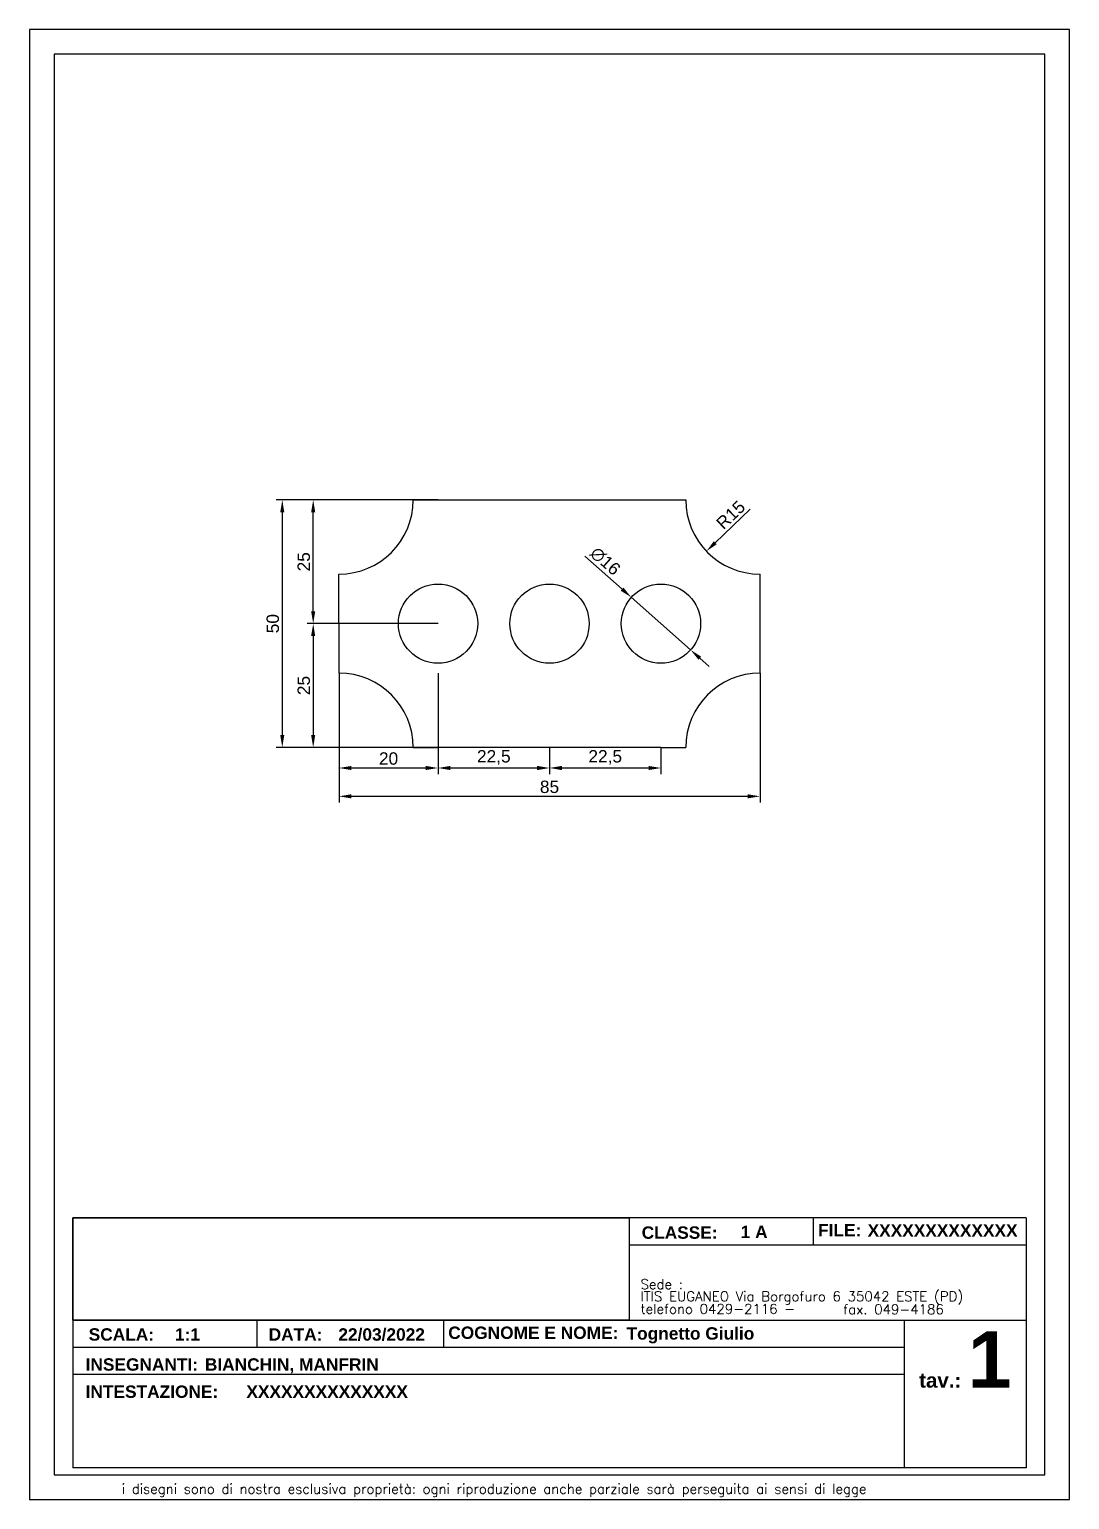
# Model space of a CAD drawing. Extents: x -213 to 981, y -383 to -83.
# Drawn here: x 770.9 to 980.9, y -379.7 to -82.7 of the extents above; entities that cross this region are included whole.
import ezdxf

# ---------------------------------------------------------------- set-up
doc = ezdxf.new("R2010")
doc.units = 0
doc.layers.get('0').update_dxf_attribs({"linetype": 'CONTINUOUS'})
doc.layers.get('DEFPOINTS').update_dxf_attribs({"linetype": 'CONTINUOUS'})
doc.layers.add('Linea Costruzione', color=4, linetype='CONTINUOUS')
doc.layers.add('TESTO', color=2, linetype='CONTINUOUS')
doc.styles.add('QUOTE', font='arial.ttf')
doc.styles.add('ROMANS', font='ROMANS.SHX', dxfattribs={"width": 0.65, "height": 8})
doc.styles.add('SANSSERIFBOLD', font='sasb____.pfb', dxfattribs={"height": 3})
doc.dimstyles.get("Standard").update_dxf_attribs({"dimscale": 0, "dimtxt": 2.5, "dimasz": 2.5, "dimexe": 1.25, "dimexo": 0, "dimtad": 1, "dimdec": 4, "dimdsep": 46, "dimlunit": 6, "dimtxsty": 'QUOTE', "dimcen": 2.5, "dimclrd": 5, "dimclre": 5, "dimclrt": 1, "dimadec": 0, "dimazin": 0, "dimtfac": 1, "dimtdec": 4, "dimtmove": 0, "dimatfit": 3, "dimfxl": 1, "dimtolj": 1, "dimtzin": 0, "dimarcsym": 0})
picture_1 = doc.add_image_def('image1.jpg', size_in_pixel=(2000, 368))

# ---------------------------------------------------------------- blocks, each defined once
blk = doc.blocks.new('*D19')
at = {"layer": 'DEFPOINTS', "color": 0, "transparency": 16777216}
for p in [(833.4, -212.79), (853.4, -212.79), (853.4, -231.95)]:
    blk.add_point(p, dxfattribs=at)
at = {"layer": 'Linea Costruzione', "color": 5, "lineweight": -2, "transparency": 16777216}
for p, q in [((833.4, -212.79), (833.4, -233.2)), ((853.4, -212.79), (853.4, -233.2)), ((835.9, -231.95), (850.9, -231.95))]:
    blk.add_line(p, q, dxfattribs=at)
at = {"layer": 'Linea Costruzione', "color": 5, "transparency": 16777216}
for points in [[(835.9, -231.53), (835.9, -232.37), (833.4, -231.95)], [(850.9, -231.53), (850.9, -232.37), (853.4, -231.95)]]:
    blk.add_solid(points, dxfattribs=at)
at = {"layer": 'Linea Costruzione', "color": 1, "transparency": 16777216, "insert": (843.4, -230.05), "char_height": 2.5, "attachment_point": 5, "style": 'QUOTE'}
blk.add_mtext('\\A1;20', dxfattribs=at)
blk = doc.blocks.new('*D20')
at = {"layer": 'DEFPOINTS', "color": 0, "transparency": 16777216}
for p in [(853.4, -227.79), (875.9, -227.79), (875.9, -231.95)]:
    blk.add_point(p, dxfattribs=at)
at = {"layer": 'Linea Costruzione', "color": 5, "lineweight": -2, "transparency": 16777216}
for p, q in [((853.4, -227.79), (853.4, -233.2)), ((875.9, -227.79), (875.9, -233.2)), ((855.9, -231.95), (873.4, -231.95))]:
    blk.add_line(p, q, dxfattribs=at)
at = {"layer": 'Linea Costruzione', "color": 5, "transparency": 16777216}
for points in [[(855.9, -231.53), (855.9, -232.37), (853.4, -231.95)], [(873.4, -231.53), (873.4, -232.37), (875.9, -231.95)]]:
    blk.add_solid(points, dxfattribs=at)
at = {"layer": 'Linea Costruzione', "color": 1, "transparency": 16777216, "insert": (864.65, -229.82), "char_height": 2.5, "attachment_point": 5, "style": 'QUOTE'}
blk.add_mtext('\\A1;22,5', dxfattribs=at)
blk = doc.blocks.new('*D21')
at = {"layer": 'DEFPOINTS', "color": 0, "transparency": 16777216}
for p in [(875.9, -227.79), (898.4, -227.79), (898.4, -231.95)]:
    blk.add_point(p, dxfattribs=at)
at = {"layer": 'Linea Costruzione', "color": 5, "lineweight": -2, "transparency": 16777216}
for p, q in [((875.9, -227.79), (875.9, -233.2)), ((898.4, -227.79), (898.4, -233.2)), ((878.4, -231.95), (895.9, -231.95))]:
    blk.add_line(p, q, dxfattribs=at)
at = {"layer": 'Linea Costruzione', "color": 5, "transparency": 16777216}
for points in [[(878.4, -231.53), (878.4, -232.37), (875.9, -231.95)], [(895.9, -231.53), (895.9, -232.37), (898.4, -231.95)]]:
    blk.add_solid(points, dxfattribs=at)
at = {"layer": 'Linea Costruzione', "color": 1, "transparency": 16777216, "insert": (887.15, -229.82), "char_height": 2.5, "attachment_point": 5, "style": 'QUOTE'}
blk.add_mtext('\\A1;22,5', dxfattribs=at)
blk = doc.blocks.new('*D22')
at = {"layer": 'DEFPOINTS', "color": 0, "transparency": 16777216}
for p in [(853.4, -202.79), (828.19, -227.79), (853.4, -227.79)]:
    blk.add_point(p, dxfattribs=at)
at = {"layer": 'Linea Costruzione', "color": 5, "lineweight": -2, "transparency": 16777216}
for p, q in [((853.4, -202.79), (826.94, -202.79)), ((828.19, -205.29), (828.19, -225.29)), ((853.4, -227.79), (826.94, -227.79))]:
    blk.add_line(p, q, dxfattribs=at)
at = {"layer": 'Linea Costruzione', "color": 5, "transparency": 16777216}
for points in [[(827.77, -205.29), (828.6, -205.29), (828.19, -202.79)], [(827.77, -225.29), (828.6, -225.29), (828.19, -227.79)]]:
    blk.add_solid(points, dxfattribs=at)
at = {"layer": 'Linea Costruzione', "color": 1, "transparency": 16777216, "insert": (826.29, -215.29), "char_height": 2.5, "attachment_point": 5, "rotation": 90, "style": 'QUOTE'}
blk.add_mtext('\\A1;25', dxfattribs=at)
blk = doc.blocks.new('*D23')
at = {"layer": 'DEFPOINTS', "color": 0, "transparency": 16777216}
for p in [(828.19, -177.79), (853.4, -177.79), (853.4, -202.79)]:
    blk.add_point(p, dxfattribs=at)
at = {"layer": 'Linea Costruzione', "color": 5, "lineweight": -2, "transparency": 16777216}
for p, q in [((853.4, -177.79), (826.94, -177.79)), ((828.19, -200.29), (828.19, -180.29)), ((853.4, -202.79), (826.94, -202.79))]:
    blk.add_line(p, q, dxfattribs=at)
at = {"layer": 'Linea Costruzione', "color": 5, "transparency": 16777216}
for points in [[(827.77, -180.29), (828.6, -180.29), (828.19, -177.79)], [(827.77, -200.29), (828.6, -200.29), (828.19, -202.79)]]:
    blk.add_solid(points, dxfattribs=at)
at = {"layer": 'Linea Costruzione', "color": 1, "transparency": 16777216, "insert": (826.29, -190.29), "char_height": 2.5, "attachment_point": 5, "rotation": 90, "style": 'QUOTE'}
blk.add_mtext('\\A1;25', dxfattribs=at)
blk = doc.blocks.new('*D24')
at = {"layer": 'DEFPOINTS', "color": 0, "transparency": 16777216}
for p in [(853.4, -177.79), (821.95, -227.79), (853.4, -227.79)]:
    blk.add_point(p, dxfattribs=at)
at = {"layer": 'Linea Costruzione', "color": 5, "lineweight": -2, "transparency": 16777216}
for p, q in [((853.4, -177.79), (820.7, -177.79)), ((821.95, -180.29), (821.95, -225.29)), ((853.4, -227.79), (820.7, -227.79))]:
    blk.add_line(p, q, dxfattribs=at)
at = {"layer": 'Linea Costruzione', "color": 5, "transparency": 16777216}
for points in [[(821.53, -180.29), (822.36, -180.29), (821.95, -177.79)], [(821.53, -225.29), (822.36, -225.29), (821.95, -227.79)]]:
    blk.add_solid(points, dxfattribs=at)
at = {"layer": 'Linea Costruzione', "color": 1, "transparency": 16777216, "insert": (820.04, -202.79), "char_height": 2.5, "attachment_point": 5, "rotation": 90, "style": 'QUOTE'}
blk.add_mtext('\\A1;50', dxfattribs=at)
blk = doc.blocks.new('*D25')
at = {"layer": 'DEFPOINTS', "color": 0, "transparency": 16777216}
for p in [(833.4, -212.79), (918.4, -212.79), (918.4, -237.67)]:
    blk.add_point(p, dxfattribs=at)
at = {"layer": 'Linea Costruzione', "color": 5, "lineweight": -2, "transparency": 16777216}
for p, q in [((833.4, -212.79), (833.4, -238.92)), ((918.4, -212.79), (918.4, -238.92)), ((835.9, -237.67), (915.9, -237.67))]:
    blk.add_line(p, q, dxfattribs=at)
at = {"layer": 'Linea Costruzione', "color": 5, "transparency": 16777216}
for points in [[(835.9, -237.26), (835.9, -238.09), (833.4, -237.67)], [(915.9, -237.26), (915.9, -238.09), (918.4, -237.67)]]:
    blk.add_solid(points, dxfattribs=at)
at = {"layer": 'Linea Costruzione', "color": 1, "transparency": 16777216, "insert": (875.9, -235.77), "char_height": 2.5, "attachment_point": 5, "style": 'QUOTE'}
blk.add_mtext('\\A1;85', dxfattribs=at)
blk = doc.blocks.new('*D26')
at = {"layer": 'DEFPOINTS', "color": 0, "transparency": 16777216}
for p in [(892.41, -197.47), (904.38, -208.1)]:
    blk.add_point(p, dxfattribs=at)
at = {"layer": 'Linea Costruzione', "color": 5, "lineweight": -2, "transparency": 16777216}
for p, q in [((883.03, -189.14), (890.55, -195.81)), ((904.38, -208.1), (892.41, -197.47)), ((906.25, -209.76), (908.12, -211.42))]:
    blk.add_line(p, q, dxfattribs=at)
at = {"layer": 'Linea Costruzione', "color": 5, "transparency": 16777216}
for points in [[(890.82, -195.5), (890.27, -196.13), (892.41, -197.47)], [(906.52, -209.45), (905.97, -210.07), (904.38, -208.1)]]:
    blk.add_solid(points, dxfattribs=at)
at = {"layer": 'Linea Costruzione', "color": 1, "transparency": 16777216, "insert": (887.16, -190.17), "char_height": 2.5, "attachment_point": 5, "rotation": 318.3917, "style": 'QUOTE'}
blk.add_mtext('\\A1;∅16', dxfattribs=at)
blk = doc.blocks.new('*D27')
at = {"layer": 'DEFPOINTS', "color": 0, "transparency": 16777216}
for p in [(918.4, -177.79), (907.57, -188.17)]:
    blk.add_point(p, dxfattribs=at)
at = {"layer": 'Linea Costruzione', "color": 5, "lineweight": -2, "transparency": 16777216}
blk.add_line((916.41, -179.69), (909.37, -186.44), dxfattribs=at)
at = {"layer": 'Linea Costruzione', "color": 5, "transparency": 16777216}
blk.add_solid([(909.08, -186.13), (909.66, -186.74), (907.57, -188.17)], dxfattribs=at)
at = {"layer": 'Linea Costruzione', "color": 1, "transparency": 16777216, "insert": (912.48, -180.83), "char_height": 2.5, "attachment_point": 5, "rotation": 43.7839, "style": 'QUOTE'}
blk.add_mtext('\\A1;R15', dxfattribs=at)

msp = doc.modelspace()

# ---------------------------------------------------------------- linework, layer by layer
for p, q in [((779.63935, -322.8279), (779.63935, -373.3499)), ((972.15266, -322.8279), (779.63935, -322.8279)), ((891.98867, -322.8279), (891.98867, -343.50018)), ((929.14561, -322.8279), (929.14561, -328.31855)), ((972.15266, -322.8279), (972.15266, -373.3499)), ((972.15266, -328.31855), (891.98867, -328.31855)), ((779.63935, -343.50018), (972.15266, -343.50018)), ((816.79629, -343.50018), (816.79629, -348.99082)), ((854.49109, -343.50018), (854.49109, -348.99082)), ((947.47146, -343.50018), (947.47146, -373.3499)), ((947.47146, -348.99082), (779.63935, -348.99082)), ((947.47146, -354.48147), (779.63935, -354.48147)), ((972.15266, -373.3499), (779.63935, -373.3499))]:
    msp.add_line(p, q)
at = {"color": 1}
msp.add_line((972.15266, -373.3499), (972.15266, -373.3499), dxfattribs=at)
for points in [[(770.896, -379.7441), (980.896, -379.7441), (980.896, -82.7441), (770.896, -82.7441)], [(775.896, -374.7441), (975.896, -374.7441), (975.896, -87.7441), (775.896, -87.7441)]]:
    msp.add_lwpolyline(points, close=True)
at = {"layer": 'Linea Costruzione'}
for p, q in [((848.396, -177.786), (853.396, -177.786)), ((853.396, -177.786), (875.896, -177.786)), ((875.896, -177.786), (898.396, -177.786)), ((898.396, -177.786), (903.396, -177.786)), ((833.396, -202.786), (833.396, -192.786)), ((918.396, -202.786), (918.396, -192.786)), ((833.396, -202.786), (833.396, -212.786)), ((918.396, -212.786), (918.396, -202.786)), ((848.396, -227.786), (853.396, -227.786)), ((875.896, -227.786), (853.396, -227.786)), ((898.396, -227.786), (875.896, -227.786)), ((898.396, -227.786), (903.396, -227.786))]:
    msp.add_line(p, q, dxfattribs=at)
for centre in [(853.396, -202.786), (875.896, -202.786), (898.396, -202.786)]:
    msp.add_circle(centre, 8, dxfattribs=at)
for centre, start, end in [((833.396, -177.786), 270, 0), ((918.396, -177.786), 180, 270), ((833.396, -227.786), 0, 90), ((918.396, -227.786), 90, 180)]:
    msp.add_arc(centre, 15, start, end, dxfattribs=at)
at = {"layer": 'TESTO'}
msp.add_line((972.15266, -322.8279), (947.44589, -322.8279), dxfattribs=at)

# ---------------------------------------------------------------- texts
for s, height, style, p in [('CLASSE:', 2.5, 'SANSSERIFBOLD', (894.50256, -327.05379)), ('1 A', 2.5, 'SANSSERIFBOLD', (914.49328, -326.90324)), ('FILE:', 2.5, 'SANSSERIFBOLD', (930.11826, -326.5577)), ('XXXXXXXXXXXXX', 2.5, 'SANSSERIFBOLD', (940.12111, -326.63229)), ('Sede : ', 1.974495, 'ROMANS', (894.27713, -337.21758)), ('ITIS EUGANEO Via Borgofuro 6 35042 ESTE (PD)', 1.9744954, 'ROMANS', (894.27713, -339.67018)), ('telefono 0429-2116 -  ', 1.9744954, 'ROMANS', (894.27713, -342.20889)), ('fax. 049-4186', 1.9744954, 'ROMANS', (935.19051, -342.29359)), ('SCALA:', 2.5, 'SANSSERIFBOLD', (782.86395, -347.63266)), ('1:1', 2.5, 'SANSSERIFBOLD', (800.29071, -347.63718)), ('DATA:', 2.5, 'SANSSERIFBOLD', (819.19584, -347.63266)), ('22/03/2022', 2.5, 'SANSSERIFBOLD', (833.26786, -347.63718)), ('COGNOME E NOME:', 2.5, 'SANSSERIFBOLD', (855.45365, -347.28576)), ('Tognetto Giulio', 2.5, 'SANSSERIFBOLD', (891.44978, -347.42643)), ('1', 11.37309, 'SANSSERIFBOLD', (960.35407, -357.11406)), ('INSEGNANTI: ', 2.5, 'SANSSERIFBOLD', (782.24794, -353.7007)), ('BIANCHIN, MANFRIN', 2.5, 'SANSSERIFBOLD', (806.31923, -353.7007)), ('tav.:', 2.961743, 'SANSSERIFBOLD', (950.52772, -357.13177)), ('INTESTAZIONE: ', 2.5, 'SANSSERIFBOLD', (782.24794, -359.19135)), ('XXXXXXXXXXXXXX', 2.5, 'SANSSERIFBOLD', (814.70005, -359.19135)), ('i disegni sono di nostra esclusiva proprietà: ogni riproduzione anche parziale sarà perseguita ai sensi di legge', 1.97449544, 'ROMANS', (789.52394, -378.55986))]:
    msp.add_text(s, height=height, dxfattribs=dict(at, style=style)).set_placement(p)

# ---------------------------------------------------------------- dimensions: what is measured, and where the dimension line sits
at = {"layer": 'Linea Costruzione'}
for base, p1, p2, picture, middle in [((821.94597, -227.786), (853.396, -177.786), (853.396, -227.786), '*D24', (820.04454, -202.786)), ((828.18778, -177.786), (853.396, -202.786), (853.396, -177.786), '*D23', (826.28635, -190.286)), ((828.18778, -227.786), (853.396, -202.786), (853.396, -227.786), '*D22', (826.28635, -215.286))]:
    dim = msp.add_linear_dim(base=base, p1=p1, p2=p2, angle=90, dimstyle='Standard', override={"dimscale": 1}, dxfattribs=at)
    dim.commit()
    dim.dimension.update_dxf_attribs({"geometry": picture, "text_midpoint": middle})
dim = msp.add_radius_dim(center=(918.396, -177.786), mpoint=(907.56669, -188.16511), dimstyle='Standard', override={"dimscale": 1}, dxfattribs=at)
dim.commit()
dim.dimension.update_dxf_attribs({"geometry": '*D27', "text_midpoint": (913.79084, -182.19972), "dimtype": 164})
dim = msp.add_diameter_dim_2p(p1=(904.37762, -208.09828), p2=(892.41439, -197.47373), dimstyle='Standard', override={"dimscale": 1}, dxfattribs=at)
dim.commit()
dim.dimension.update_dxf_attribs({"geometry": '*D26', "text_midpoint": (885.85351, -191.64701), "dimtype": 163})
for base, p1, p2, picture, middle in [((853.396, -231.94948), (833.396, -212.786), (853.396, -212.786), '*D19', (843.396, -230.04805)), ((918.396, -237.67285), (833.396, -212.786), (918.396, -212.786), '*D25', (875.896, -235.77141)), ((875.896, -231.94948), (853.396, -227.786), (875.896, -227.786), '*D20', (864.646, -229.82209)), ((898.396, -231.94948), (875.896, -227.786), (898.396, -227.786), '*D21', (887.146, -229.82209))]:
    dim = msp.add_linear_dim(base=base, p1=p1, p2=p2, dimstyle='Standard', override={"dimscale": 1}, dxfattribs=at)
    dim.commit()
    dim.dimension.update_dxf_attribs({"geometry": picture, "text_midpoint": middle})

# ---------------------------------------------------------------- pictures from other files: only their frames are drawn
image = msp.add_image(picture_1, insert=(779.63935, -343.50018), size_in_units=(112.34932, 20.67227))
image.dxf.flags = 7

doc.saveas('drawing.dxf')
